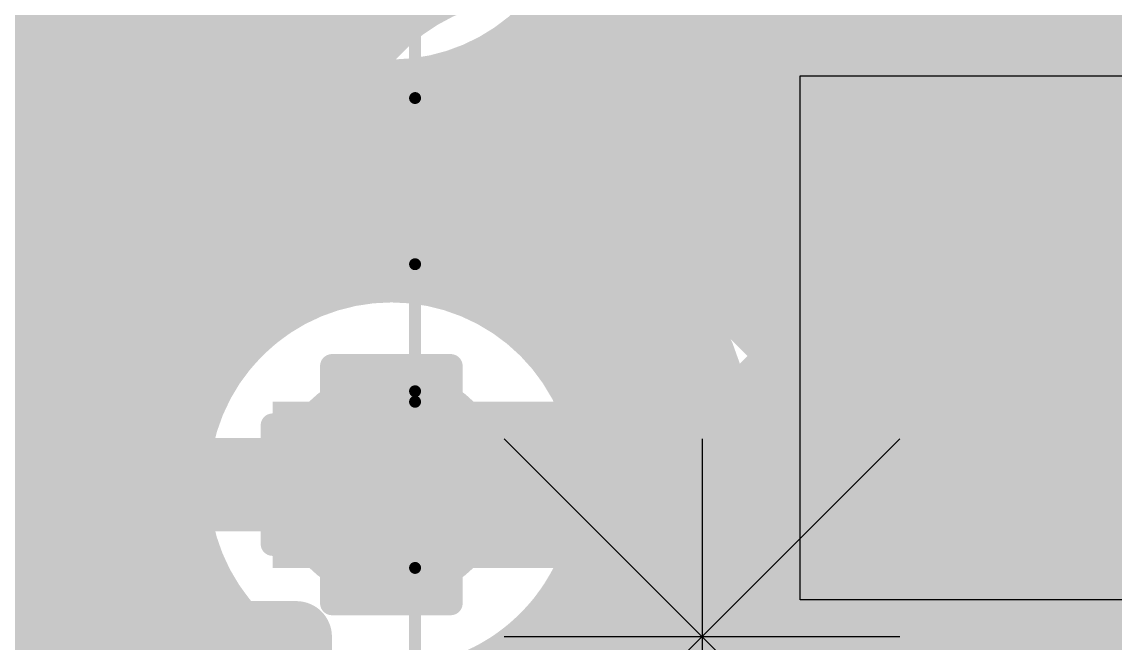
# Model space of a CAD drawing. Header units: millimetres. Extents: x 13 to 259, y -2 to 326.
# Drawn here: x 102.11 to 104.448, y 128.786 to 130.115 of the extents above; entities that cross this region are included whole.
import ezdxf

# ---------------------------------------------------------------- set-up
doc = ezdxf.new("R2010")
doc.units = ezdxf.units.MM
for name, color, linetype in [('BottomLayer', 5, 'Continuous'), ('BottomPaste', 16, 'Continuous'), ('BottomSolder', 6, 'Continuous'), ('ConnectLayer', 7, 'Continuous'), ('DrillDrawing', 1, 'Continuous'), ('Mechanical13', 56, 'Continuous'), ('Mechanical14', 56, 'Continuous'), ('Mechanical16', 56, 'Continuous'), ('MidLayer1', 16, 'Continuous'), ('MidLayer2', 76, 'Continuous'), ('MidLayer3', 90, 'Continuous'), ('MidLayer4', 156, 'Continuous'), ('MidLayer5', 130, 'Continuous'), ('MidLayer6', 216, 'Continuous'), ('MultiLayer', 9, 'Continuous'), ('TopLayer', 1, 'Continuous'), ('TopSolder', 216, 'Continuous')]:
    doc.layers.add(name, color=color, linetype=linetype)

# ---------------------------------------------------------------- blocks, each defined once
blk = doc.blocks.new('CP_16_26_B_58')
at = {"layer": 'BottomLayer'}
for points in [[(-1.3208, -1.3208), (1.3208, -1.3208), (-1.3208, 1.3208), (1.3208, 1.3208)], [(-1.5367, -0.5028), (-1.5367, -0.1472), (-2.3495, -0.5028), (-2.3495, -0.1472)], [(-1.5367, -1.1528), (-1.5367, -0.7972), (-2.3495, -1.1528), (-2.3495, -0.7972)]]:
    blk.add_solid(points, dxfattribs=at)
at = {"layer": 'BottomPaste'}
for p, q in [((-1.2208, -1.2208), (-1.2208, -0.1)), ((-1.2208, -0.1), (-0.1, -0.1)), ((-0.1, -1.2208), (-1.2208, -1.2208))]:
    blk.add_line(p, q, dxfattribs=at)
for points in [[(-1.5367, -0.5028), (-1.5367, -0.1472), (-2.3495, -0.5028), (-2.3495, -0.1472)], [(-1.5367, -1.1528), (-1.5367, -0.7972), (-2.3495, -1.1528), (-2.3495, -0.7972)]]:
    blk.add_solid(points, dxfattribs=at)
at = {"layer": 'BottomSolder'}
for points in [[(-1.3208, -1.3208), (1.3208, -1.3208), (-1.3208, 1.3208), (1.3208, 1.3208)], [(-1.5367, -0.5028), (-1.5367, -0.1472), (-2.3495, -0.5028), (-2.3495, -0.1472)], [(-1.5367, -1.1528), (-1.5367, -0.7972), (-2.3495, -1.1528), (-2.3495, -0.7972)]]:
    blk.add_solid(points, dxfattribs=at)
at = {"layer": 'Mechanical13'}
for p, q in [((-1.8542, -1.723), (-1.0078, -0.8766)), ((-1.8542, -0.8766), (-1.0078, -1.723)), ((-1.431, -0.8766), (-1.431, -1.723)), ((-1.8542, -1.2998), (-1.0078, -1.2998))]:
    blk.add_line(p, q, dxfattribs=at)
at = {"layer": 'Mechanical13', "const_width": 0.0254}
for points in [[(-2.0447, -2.0447), (-2.0447, 2.0447)], [(-2.0447, -0.5028), (-2.0447, -0.1472)], [(-2.0447, -0.5028), (-2.0447, -0.1472)], [(-2.0447, -0.7747), (-0.7747, -2.0447)], [(-2.0447, -1.1528), (-2.0447, -0.7972)], [(-2.0447, -1.1528), (-2.0447, -0.7972)]]:
    blk.add_lwpolyline(points, dxfattribs=at)
at = {"layer": 'Mechanical13', "const_width": 0.0127}
for points in [[(-2.0511, -0.1472, 1), (-2.0383, -0.1472, 1)], [(-2.0511, -0.1472, 1), (-2.0383, -0.1472, 1)], [(-2.0511, -0.5028, 1), (-2.0383, -0.5028, 1)], [(-2.0511, -0.5028, 1), (-2.0383, -0.5028, 1)], [(-2.0511, -0.7747, 1), (-2.0383, -0.7747, 1)], [(-2.0511, -0.7972, 1), (-2.0383, -0.7972, 1)], [(-2.0511, -0.7972, 1), (-2.0383, -0.7972, 1)], [(-2.0511, -1.1528, 1), (-2.0383, -1.1528, 1)], [(-2.0511, -1.1528, 1), (-2.0383, -1.1528, 1)]]:
    blk.add_lwpolyline(points, format="xyb", close=True, dxfattribs=at)
at = {"layer": 'Mechanical16', "const_width": 0.1524}
for points in [[(-2.5527, -1.3), (-2.5527, 1.3)], [(-2.5527, -1.3), (-2.2987, -1.3)], [(-2.2987, -2.2987), (-2.2987, -1.3)]]:
    blk.add_lwpolyline(points, dxfattribs=at)
at = {"layer": 'Mechanical16', "const_width": 0.0762}
for points in [[(-2.5908, -1.3, 1), (-2.5146, -1.3, 1)], [(-2.5908, -1.3, 1), (-2.5146, -1.3, 1)], [(-2.3368, -1.3, 1), (-2.2606, -1.3, 1)], [(-2.3368, -1.3, 1), (-2.2606, -1.3, 1)]]:
    blk.add_lwpolyline(points, format="xyb", close=True, dxfattribs=at)
blk = doc.blocks.new('CAPC1005X55N_B_129')
at = {"layer": 'BottomLayer'}
for points in [[(-0.76, -0.31), (-0.14, -0.31), (-0.76, 0.31), (-0.14, 0.31)], [(0.14, -0.31), (0.76, -0.31), (0.14, 0.31), (0.76, 0.31)]]:
    blk.add_solid(points, dxfattribs=at)
at = {"layer": 'BottomPaste'}
for points in [[(-0.76, -0.31), (-0.14, -0.31), (-0.76, 0.31), (-0.14, 0.31)], [(0.14, -0.31), (0.76, -0.31), (0.14, 0.31), (0.76, 0.31)]]:
    blk.add_solid(points, dxfattribs=at)
at = {"layer": 'BottomSolder'}
for points in [[(-0.8616, -0.4116), (-0.0384, -0.4116), (-0.8616, 0.4116), (-0.0384, 0.4116)], [(0.0384, -0.4116), (0.8616, -0.4116), (0.0384, 0.4116), (0.8616, 0.4116)]]:
    blk.add_solid(points, dxfattribs=at)
at = {"layer": 'Mechanical14', "const_width": 0.1}
for points in [[(-0.5249, 0.2749), (0.5251, 0.2749)], [(-0.5249, 0.2749), (-0.5249, -0.2751)], [(0.5251, 0.2749), (0.5251, -0.2751)], [(-0.5249, -0.2751), (0.5251, -0.2751)]]:
    blk.add_lwpolyline(points, dxfattribs=at)
at = {"layer": 'Mechanical14', "const_width": 0.05}
for points in [[(-0.5499, 0.2749, 1), (-0.5, 0.2749, 1)], [(-0.5499, 0.2749, 1), (-0.5, 0.2749, 1)], [(0.5001, 0.2749, 1), (0.55, 0.2749, 1)], [(0.5001, 0.2749, 1), (0.55, 0.2749, 1)], [(-0.5499, -0.2751, 1), (-0.5, -0.2751, 1)], [(-0.5499, -0.2751, 1), (-0.5, -0.2751, 1)], [(0.5001, -0.2751, 1), (0.55, -0.2751, 1)], [(0.5001, -0.2751, 1), (0.55, -0.2751, 1)]]:
    blk.add_lwpolyline(points, format="xyb", close=True, dxfattribs=at)
at = {"layer": 'Mechanical16', "const_width": 0.05}
for points in [[(0, 0.5), (0, -0.5)], [(-0.91, 0.46), (0.91, 0.46)], [(-0.91, 0.46), (-0.91, -0.46)], [(0.91, 0.46), (0.91, -0.46)], [(-0.5, 0), (0.5, 0)], [(-0.91, -0.46), (0.91, -0.46)]]:
    blk.add_lwpolyline(points, dxfattribs=at)
at = {"layer": 'Mechanical16', "const_width": 0.025}
for points in [[(-0.0125, 0.5, 1), (0.0125, 0.5, 1)], [(-0.9225, 0.46, 1), (-0.8975, 0.46, 1)], [(-0.9225, 0.46, 1), (-0.8975, 0.46, 1)], [(0.8975, 0.46, 1), (0.9225, 0.46, 1)], [(0.8975, 0.46, 1), (0.9225, 0.46, 1)], [(-0.5125, 0, 1), (-0.4875, 0, 1)], [(0.4875, 0, 1), (0.5125, 0, 1)], [(-0.9225, -0.46, 1), (-0.8975, -0.46, 1)], [(-0.9225, -0.46, 1), (-0.8975, -0.46, 1)], [(0.8975, -0.46, 1), (0.9225, -0.46, 1)], [(0.8975, -0.46, 1), (0.9225, -0.46, 1)], [(-0.0125, -0.5, 1), (0.0125, -0.5, 1)]]:
    blk.add_lwpolyline(points, format="xyb", close=True, dxfattribs=at)

msp = doc.modelspace()

# ---------------------------------------------------------------- linework, layer by layer
at = {"layer": 'BottomLayer', "const_width": 0.3}
for points in [[(104.0204, 130.0996), (104.0204, 132.0427)], [(104.0204, 130.0996), (104.6704, 130.0996)]]:
    msp.add_lwpolyline(points, dxfattribs=at)
at = {"layer": 'BottomLayer'}
for points, const_width in [([(103.9454, 130.0996, 1), (104.0954, 130.0996, 1)], 0.15), ([(103.9454, 130.0996, 1), (104.0954, 130.0996, 1)], 0.15), ([(103.075, 129.775, 1), (103.325, 129.775, 1)], 0.25), ([(103.95, 129.15, 1), (104.2, 129.15, 1)], 0.25), ([(102.775, 129.125, 1), (103.025, 129.125, 1)], 0.25)]:
    msp.add_lwpolyline(points, format="xyb", close=True, dxfattribs=dict(at, const_width=const_width))
at = {"layer": 'BottomSolder', "const_width": 0.3516}
for points in [[(101.6742, 129.55, 1), (102.0258, 129.55, 1)], [(103.8992, 129.15, 1), (104.2508, 129.15, 1)]]:
    msp.add_lwpolyline(points, format="xyb", close=True, dxfattribs=at)
at = {"layer": 'ConnectLayer', "const_width": 0.4}
for points in [[(103.4463, 128.9022), (109.6162, 135.072)], [(103.2756, 129.58), (106.3728, 132.6772)], [(103.2756, 129.58), (106.3728, 132.6772)], [(103.2756, 129.58), (105.6207, 131.925)], [(103.4463, 128.9022), (106.4692, 131.925)], [(103.4463, 128.9022), (105.9117, 131.3676)], [(104.2415, 128.8489), (106.5117, 131.119)], [(104.2415, 128.8489), (106.5117, 131.119)], [(101.8951, 130.6012), (102.619, 129.8773)], [(103.5744, 130.619), (105.3037, 128.8896)], [(103.5744, 130.619), (105.3037, 128.8896)], [(103.5744, 130.619), (105.3037, 128.8896)], [(103.5744, 130.6189), (105.6815, 128.5118)], [(104.2415, 128.8489), (105.91, 130.5173)], [(103.73, 130.0343), (104.1336, 130.4379)], [(102.0884, 130.0897), (102.4086, 130.41)], [(102.3468, 130.1495), (102.4374, 130.0588)], [(102.3468, 130.1495), (102.4374, 130.0588)], [(102.3468, 130.1495), (102.4374, 130.0588)], [(103.327, 130.0178), (104.7611, 128.5837)], [(103.327, 130.0178), (104.7611, 128.5837)], [(103.327, 130.0178), (104.7611, 128.5837)], [(102.5339, 129.9624), (102.7914, 129.7049)], [(102.5339, 129.9624), (102.7914, 129.7049)], [(102.5339, 129.9624), (102.7914, 129.7049)], [(104.2558, 129.7116), (104.4413, 129.8971)], [(101.0478, 128.2007), (102.7127, 129.8656)], [(101.0478, 128.2007), (102.7127, 129.8656)], [(101.8222, 128.9751), (102.7127, 129.8656)], [(101.8126, 129.8351), (102.3393, 129.3084)], [(101.8126, 129.8351), (102.3393, 129.3084)], [(101.8126, 129.8351), (102.3393, 129.3084)], [(101.0111, 129.7881), (108.3112, 122.488)], [(101.0111, 129.7881), (104.6553, 126.1439)], [(101.0111, 129.7881), (108.3112, 122.488)], [(102.4386, 129.5914), (102.6102, 129.763)], [(103.4799, 129.0163), (103.7023, 128.7939)], [(103.4799, 129.0163), (103.7023, 128.7939)], [(103.4799, 129.0163), (103.7023, 128.7939)], [(101.8112, 128.9861), (107.6618, 123.1355)], [(103.4463, 128.9021), (103.5134, 128.9692)], [(101.8391, 128.9601), (103.6492, 127.15)], [(104.5478, 128.797), (104.7611, 128.5837)], [(100.7169, 127.0212), (102.4451, 128.7494)], [(100.7169, 127.0212), (102.4451, 128.7494)], [(101.0778, 127.3821), (102.4451, 128.7494)], [(102.2465, 128.5508), (102.4451, 128.7494)]]:
    msp.add_lwpolyline(points, dxfattribs=at)
for points in [[(103.49, 130.425, -0.807233), (102.3625, 130.1817)], [(103.49, 130.425, -0.807233), (102.3625, 130.1817)], [(103.49, 130.425, -0.807233), (102.3625, 130.1817)], [(105.5854, 130.0996, -1.354903), (104.5079, 130.4319)], [(102.6242, 129.6466, -1.116234), (103.79, 129.775)], [(102.3625, 130.1817, -0.571388), (101.3518, 130.0726)], [(102.3625, 130.1817, -0.571388), (101.3518, 130.0726)], [(102.3625, 130.1817, -0.571388), (101.3518, 130.0726)], [(101.8643, 130.1398, -0.407146), (102.44, 129.55)], [(103.1512, 129.7641, -1.116234), (103.25, 129.775)], [(103.1512, 129.7641, -0.052124), (103.1642, 129.6526)], [(103.1512, 129.7641, -0.052124), (103.1642, 129.6526)], [(103.2415, 129.6062, -0.074152), (103.2491, 129.7653)], [(103.2415, 129.6062, -0.074153), (103.2491, 129.7653)], [(103.79, 129.775, -0.048988), (103.7788, 129.6602)], [(103.7788, 129.6602, -0.578182), (104.665, 129.15)], [(102.4371, 129.4907, -0.104313), (102.6242, 129.6466)], [(103.1642, 129.6526, -0.038269), (103.2415, 129.6062)], [(102.313, 129.1843, -0.563769), (101.3112, 129.3096)], [(104.0499, 129.1932, -0.578182), (104.125, 129.15)], [(103.4887, 129.0847, -1.016308), (102.313, 129.1843)], [(104.665, 129.15, -0.219645), (104.4578, 128.701)], [(103.6423, 128.749, -0.160475), (103.4887, 129.0847)], [(104.1535, 127.7242, -2.021139), (104.5466, 128.5759)], [(104.1535, 127.7242, -2.021139), (104.5466, 128.5759)], [(103.585, 127.9069, -1.129309), (104.5466, 128.5759)], [(104.1535, 127.7242, -0.782179), (103.6423, 128.749)], [(104.4578, 128.701, -0.0653), (104.5466, 128.5759)], [(104.5466, 128.5759, -0.110183), (104.8035, 128.5759)], [(104.5466, 128.5759, -0.110183), (104.8035, 128.5759)], [(104.5466, 128.5759, -0.48006), (105.265, 128)], [(104.5466, 128.5759, -0.110183), (104.8035, 128.5759)]]:
    msp.add_lwpolyline(points, format="xyb", dxfattribs=at)
at = {"layer": 'ConnectLayer'}
for points, const_width in [([(102.2625, 130.1817, 1), (102.4625, 130.1817, 1)], 0.2), ([(102.2625, 130.1817, 1), (102.4625, 130.1817, 1)], 0.2), ([(102.2625, 130.1817, 1), (102.4625, 130.1817, 1)], 0.2), ([(102.2625, 130.1817, 1), (102.4625, 130.1817, 1)], 0.2), ([(102.2625, 130.1817, 1), (102.4625, 130.1817, 1)], 0.2), ([(102.2625, 130.1817, 1), (102.4625, 130.1817, 1)], 0.2), ([(102.2468, 130.1495, 1), (102.4468, 130.1495, 1)], 0.2), ([(102.2468, 130.1495, 1), (102.4468, 130.1495, 1)], 0.2), ([(102.2468, 130.1495, 1), (102.4468, 130.1495, 1)], 0.2), ([(101.9884, 130.0897, 1), (102.1884, 130.0897, 1)], 0.2), ([(102.3374, 130.0588, 1), (102.5374, 130.0588, 1)], 0.2), ([(102.3374, 130.0588, 1), (102.5374, 130.0588, 1)], 0.2), ([(102.3374, 130.0588, 1), (102.5374, 130.0588, 1)], 0.2), ([(103.227, 130.0178, 1), (103.427, 130.0178, 1)], 0.2), ([(103.227, 130.0178, 1), (103.427, 130.0178, 1)], 0.2), ([(103.227, 130.0178, 1), (103.427, 130.0178, 1)], 0.2), ([(103.63, 130.0343, 1), (103.83, 130.0343, 1)], 0.2), ([(102.4339, 129.9624, 1), (102.6339, 129.9624, 1)], 0.2), ([(102.4339, 129.9624, 1), (102.6339, 129.9624, 1)], 0.2), ([(102.4339, 129.9624, 1), (102.6339, 129.9624, 1)], 0.2), ([(102.519, 129.8773, 1), (102.719, 129.8773, 1)], 0.2), ([(104.3413, 129.8971, 1), (104.5413, 129.8971, 1)], 0.2), ([(102.6127, 129.8656, 1), (102.8127, 129.8656, 1)], 0.2), ([(102.6127, 129.8656, 1), (102.8127, 129.8656, 1)], 0.2), ([(102.6127, 129.8656, 1), (102.8127, 129.8656, 1)], 0.2), ([(102.5102, 129.763, 1), (102.7102, 129.763, 1)], 0.2), ([(103.0512, 129.7641, 1), (103.2512, 129.7641, 1)], 0.2), ([(103.0512, 129.7641, 1), (103.2512, 129.7641, 1)], 0.2), ([(103.0512, 129.7641, 1), (103.2512, 129.7641, 1)], 0.2), ([(103.1491, 129.7653, 1), (103.3491, 129.7653, 1)], 0.2), ([(103.1491, 129.7653, 1), (103.3491, 129.7653, 1)], 0.2), ([(103.15, 129.775, 1), (103.35, 129.775, 1)], 0.2), ([(103.69, 129.775, 1), (103.89, 129.775, 1)], 0.2), ([(103.69, 129.775, 1), (103.89, 129.775, 1)], 0.2), ([(103.49, 129.125, 1), (102.31, 129.125, 1)], 0.4), ([(103.49, 129.125, 1), (102.31, 129.125, 1)], 0.4), ([(103.49, 129.125, 1), (102.31, 129.125, 1)], 0.4), ([(104.1558, 129.7116, 1), (104.3558, 129.7116, 1)], 0.2), ([(102.6914, 129.7049, 1), (102.8914, 129.7049, 1)], 0.2), ([(102.6914, 129.7049, 1), (102.8914, 129.7049, 1)], 0.2), ([(102.6914, 129.7049, 1), (102.8914, 129.7049, 1)], 0.2), ([(102.5242, 129.6466, 1), (102.7242, 129.6466, 1)], 0.2), ([(102.5242, 129.6466, 1), (102.7242, 129.6466, 1)], 0.2), ([(103.0642, 129.6526, 1), (103.2642, 129.6526, 1)], 0.2), ([(103.0642, 129.6526, 1), (103.2642, 129.6526, 1)], 0.2), ([(103.0642, 129.6526, 1), (103.2642, 129.6526, 1)], 0.2), ([(103.6788, 129.6602, 1), (103.8788, 129.6602, 1)], 0.2), ([(103.6788, 129.6602, 1), (103.8788, 129.6602, 1)], 0.2), ([(103.1415, 129.6062, 1), (103.3415, 129.6062, 1)], 0.2), ([(103.1415, 129.6062, 1), (103.3415, 129.6062, 1)], 0.2), ([(103.1415, 129.6062, 1), (103.3415, 129.6062, 1)], 0.2), ([(102.3386, 129.5914, 1), (102.5386, 129.5914, 1)], 0.2), ([(103.1756, 129.58, 1), (103.3756, 129.58, 1)], 0.2), ([(103.1756, 129.58, 1), (103.3756, 129.58, 1)], 0.2), ([(103.1756, 129.58, 1), (103.3756, 129.58, 1)], 0.2), ([(102.34, 129.55, 1), (102.54, 129.55, 1)], 0.2), ([(102.3371, 129.4907, 1), (102.5371, 129.4907, 1)], 0.2), ([(102.2393, 129.3084, 1), (102.4393, 129.3084, 1)], 0.2), ([(102.2393, 129.3084, 1), (102.4393, 129.3084, 1)], 0.2), ([(102.2393, 129.3084, 1), (102.4393, 129.3084, 1)], 0.2), ([(102.213, 129.1843, 1), (102.413, 129.1843, 1)], 0.2), ([(102.213, 129.1843, 1), (102.413, 129.1843, 1)], 0.2), ([(103.9499, 129.1932, 1), (104.1499, 129.1932, 1)], 0.2), ([(104.025, 129.15, 1), (104.225, 129.15, 1)], 0.2), ([(102.21, 129.125, 1), (102.41, 129.125, 1)], 0.2), ([(102.21, 129.125, 1), (102.41, 129.125, 1)], 0.2), ([(102.21, 129.125, 1), (102.41, 129.125, 1)], 0.2), ([(103.39, 129.125, 1), (103.59, 129.125, 1)], 0.2), ([(103.39, 129.125, 1), (103.59, 129.125, 1)], 0.2), ([(103.39, 129.125, 1), (103.59, 129.125, 1)], 0.2), ([(103.3887, 129.0847, 1), (103.5887, 129.0847, 1)], 0.2), ([(103.3887, 129.0847, 1), (103.5887, 129.0847, 1)], 0.2), ([(103.3799, 129.0163, 1), (103.5799, 129.0163, 1)], 0.2), ([(103.3799, 129.0163, 1), (103.5799, 129.0163, 1)], 0.2), ([(103.3799, 129.0163, 1), (103.5799, 129.0163, 1)], 0.2), ([(103.4134, 128.9692, 1), (103.6134, 128.9692, 1)], 0.2), ([(103.3463, 128.9022, 1), (103.5463, 128.9022, 1)], 0.2), ([(103.3463, 128.9022, 1), (103.5463, 128.9022, 1)], 0.2), ([(103.3463, 128.9022, 1), (103.5463, 128.9022, 1)], 0.2), ([(103.3463, 128.9021, 1), (103.5463, 128.9021, 1)], 0.2), ([(104.1415, 128.8489, 1), (104.3415, 128.8489, 1)], 0.2), ([(104.1415, 128.8489, 1), (104.3415, 128.8489, 1)], 0.2), ([(104.1415, 128.8489, 1), (104.3415, 128.8489, 1)], 0.2), ([(103.6023, 128.7939, 1), (103.8023, 128.7939, 1)], 0.2), ([(103.6023, 128.7939, 1), (103.8023, 128.7939, 1)], 0.2), ([(103.6023, 128.7939, 1), (103.8023, 128.7939, 1)], 0.2), ([(104.4478, 128.797, 1), (104.6478, 128.797, 1)], 0.2), ([(102.3451, 128.7494, 1), (102.5451, 128.7494, 1)], 0.2), ([(102.3451, 128.7494, 1), (102.5451, 128.7494, 1)], 0.2), ([(102.3451, 128.7494, 1), (102.5451, 128.7494, 1)], 0.2), ([(102.3451, 128.7494, 1), (102.5451, 128.7494, 1)], 0.2), ([(103.5423, 128.749, 1), (103.7423, 128.749, 1)], 0.2), ([(103.5423, 128.749, 1), (103.7423, 128.749, 1)], 0.2), ([(104.3578, 128.701, 1), (104.5578, 128.701, 1)], 0.2), ([(104.3578, 128.701, 1), (104.5578, 128.701, 1)], 0.2)]:
    msp.add_lwpolyline(points, format="xyb", close=True, dxfattribs=dict(at, const_width=const_width))
at = {"layer": 'DrillDrawing', "const_width": 0.0508}
for points in [[(103.073, 129.902), (103.073, 130.029)], [(103.073, 130.029), (103.327, 130.029)], [(103.327, 129.902), (103.327, 130.029)], [(102.946, 129.648), (102.946, 129.902)], [(102.946, 129.902), (103.073, 129.902)], [(103.327, 129.902), (103.454, 129.902)], [(103.454, 129.648), (103.454, 129.902)], [(101.977, 129.677), (102.104, 129.677)], [(102.104, 129.423), (102.104, 129.677)], [(102.946, 129.648), (103.073, 129.648)], [(103.073, 129.521), (103.073, 129.648)], [(103.327, 129.648), (103.454, 129.648)], [(103.327, 129.521), (103.327, 129.648)], [(103.073, 129.521), (103.327, 129.521)], [(101.977, 129.423), (102.104, 129.423)], [(103.948, 129.277), (103.948, 129.404)], [(103.948, 129.404), (104.202, 129.404)], [(104.202, 129.277), (104.202, 129.404)], [(102.773, 129.252), (102.773, 129.379)], [(102.773, 129.379), (103.027, 129.379)], [(103.027, 129.252), (103.027, 129.379)], [(103.821, 129.023), (103.821, 129.277)], [(103.821, 129.277), (103.948, 129.277)], [(104.202, 129.277), (104.329, 129.277)], [(104.329, 129.023), (104.329, 129.277)], [(102.646, 128.998), (102.646, 129.252)], [(102.646, 129.252), (102.773, 129.252)], [(103.027, 129.252), (103.154, 129.252)], [(103.154, 128.998), (103.154, 129.252)], [(103.821, 129.023), (103.948, 129.023)], [(103.948, 128.896), (103.948, 129.023)], [(104.202, 129.023), (104.329, 129.023)], [(104.202, 128.896), (104.202, 129.023)], [(102.646, 128.998), (102.773, 128.998)], [(102.773, 128.871), (102.773, 128.998)], [(103.027, 128.998), (103.154, 128.998)], [(103.027, 128.871), (103.027, 128.998)], [(103.948, 128.896), (104.202, 128.896)], [(102.773, 128.871), (103.027, 128.871)]]:
    msp.add_lwpolyline(points, dxfattribs=at)
at = {"layer": 'DrillDrawing', "const_width": 0.0254}
for points in [[(103.0603, 130.029, 1), (103.0857, 130.029, 1)], [(103.0603, 130.029, 1), (103.0857, 130.029, 1)], [(103.3143, 130.029, 1), (103.3397, 130.029, 1)], [(103.3143, 130.029, 1), (103.3397, 130.029, 1)], [(102.9333, 129.902, 1), (102.9587, 129.902, 1)], [(102.9333, 129.902, 1), (102.9587, 129.902, 1)], [(103.0603, 129.902, 1), (103.0857, 129.902, 1)], [(103.0603, 129.902, 1), (103.0857, 129.902, 1)], [(103.3143, 129.902, 1), (103.3397, 129.902, 1)], [(103.3143, 129.902, 1), (103.3397, 129.902, 1)], [(103.4413, 129.902, 1), (103.4667, 129.902, 1)], [(103.4413, 129.902, 1), (103.4667, 129.902, 1)], [(102.0913, 129.677, 1), (102.1167, 129.677, 1)], [(102.0913, 129.677, 1), (102.1167, 129.677, 1)], [(102.9333, 129.648, 1), (102.9587, 129.648, 1)], [(102.9333, 129.648, 1), (102.9587, 129.648, 1)], [(103.0603, 129.648, 1), (103.0857, 129.648, 1)], [(103.0603, 129.648, 1), (103.0857, 129.648, 1)], [(103.3143, 129.648, 1), (103.3397, 129.648, 1)], [(103.3143, 129.648, 1), (103.3397, 129.648, 1)], [(103.4413, 129.648, 1), (103.4667, 129.648, 1)], [(103.4413, 129.648, 1), (103.4667, 129.648, 1)], [(103.0603, 129.521, 1), (103.0857, 129.521, 1)], [(103.0603, 129.521, 1), (103.0857, 129.521, 1)], [(103.3143, 129.521, 1), (103.3397, 129.521, 1)], [(103.3143, 129.521, 1), (103.3397, 129.521, 1)], [(102.0913, 129.423, 1), (102.1167, 129.423, 1)], [(102.0913, 129.423, 1), (102.1167, 129.423, 1)], [(103.9353, 129.404, 1), (103.9607, 129.404, 1)], [(103.9353, 129.404, 1), (103.9607, 129.404, 1)], [(104.1893, 129.404, 1), (104.2147, 129.404, 1)], [(104.1893, 129.404, 1), (104.2147, 129.404, 1)], [(102.7603, 129.379, 1), (102.7857, 129.379, 1)], [(102.7603, 129.379, 1), (102.7857, 129.379, 1)], [(103.0143, 129.379, 1), (103.0397, 129.379, 1)], [(103.0143, 129.379, 1), (103.0397, 129.379, 1)], [(103.8083, 129.277, 1), (103.8337, 129.277, 1)], [(103.8083, 129.277, 1), (103.8337, 129.277, 1)], [(103.9353, 129.277, 1), (103.9607, 129.277, 1)], [(103.9353, 129.277, 1), (103.9607, 129.277, 1)], [(104.1893, 129.277, 1), (104.2147, 129.277, 1)], [(104.1893, 129.277, 1), (104.2147, 129.277, 1)], [(104.3163, 129.277, 1), (104.3417, 129.277, 1)], [(104.3163, 129.277, 1), (104.3417, 129.277, 1)], [(102.6333, 129.252, 1), (102.6587, 129.252, 1)], [(102.6333, 129.252, 1), (102.6587, 129.252, 1)], [(102.7603, 129.252, 1), (102.7857, 129.252, 1)], [(102.7603, 129.252, 1), (102.7857, 129.252, 1)], [(103.0143, 129.252, 1), (103.0397, 129.252, 1)], [(103.0143, 129.252, 1), (103.0397, 129.252, 1)], [(103.1413, 129.252, 1), (103.1667, 129.252, 1)], [(103.1413, 129.252, 1), (103.1667, 129.252, 1)], [(103.8083, 129.023, 1), (103.8337, 129.023, 1)], [(103.8083, 129.023, 1), (103.8337, 129.023, 1)], [(103.9353, 129.023, 1), (103.9607, 129.023, 1)], [(103.9353, 129.023, 1), (103.9607, 129.023, 1)], [(104.1893, 129.023, 1), (104.2147, 129.023, 1)], [(104.1893, 129.023, 1), (104.2147, 129.023, 1)], [(104.3163, 129.023, 1), (104.3417, 129.023, 1)], [(104.3163, 129.023, 1), (104.3417, 129.023, 1)], [(102.6333, 128.998, 1), (102.6587, 128.998, 1)], [(102.6333, 128.998, 1), (102.6587, 128.998, 1)], [(102.7603, 128.998, 1), (102.7857, 128.998, 1)], [(102.7603, 128.998, 1), (102.7857, 128.998, 1)], [(103.0143, 128.998, 1), (103.0397, 128.998, 1)], [(103.0143, 128.998, 1), (103.0397, 128.998, 1)], [(103.1413, 128.998, 1), (103.1667, 128.998, 1)], [(103.1413, 128.998, 1), (103.1667, 128.998, 1)], [(103.9353, 128.896, 1), (103.9607, 128.896, 1)], [(103.9353, 128.896, 1), (103.9607, 128.896, 1)], [(104.1893, 128.896, 1), (104.2147, 128.896, 1)], [(104.1893, 128.896, 1), (104.2147, 128.896, 1)], [(102.7603, 128.871, 1), (102.7857, 128.871, 1)], [(102.7603, 128.871, 1), (102.7857, 128.871, 1)], [(103.0143, 128.871, 1), (103.0397, 128.871, 1)], [(103.0143, 128.871, 1), (103.0397, 128.871, 1)]]:
    msp.add_lwpolyline(points, format="xyb", close=True, dxfattribs=at)
at = {"layer": 'MidLayer1', "const_width": 0.25}
for points in [[(103.075, 129.775, 1), (103.325, 129.775, 1)], [(103.95, 129.15, 1), (104.2, 129.15, 1)], [(102.775, 129.125, 1), (103.025, 129.125, 1)]]:
    msp.add_lwpolyline(points, format="xyb", close=True, dxfattribs=at)
at = {"layer": 'MidLayer2'}
for points, const_width in [([(103.075, 129.775, 1), (103.325, 129.775, 1)], 0.25), ([(103.95, 129.15, 1), (104.2, 129.15, 1)], 0.25), ([(102.775, 129.125, 1), (103.025, 129.125, 1)], 0.25), ([(102.0845, 129.125, 1), (102.1845, 129.125, 1)], 0.1), ([(102.0845, 129.125, 1), (102.1845, 129.125, 1)], 0.1), ([(102.85, 129.125, 1), (102.95, 129.125, 1)], 0.1)]:
    msp.add_lwpolyline(points, format="xyb", close=True, dxfattribs=dict(at, const_width=const_width))
at = {"layer": 'MidLayer2', "const_width": 0.2}
for points in [[(102.0095, 129), (102.1345, 129.125)], [(102.1345, 129.125), (102.9, 129.125)]]:
    msp.add_lwpolyline(points, dxfattribs=at)
at = {"layer": 'MidLayer3', "const_width": 0.25}
for points in [[(103.075, 129.775, 1), (103.325, 129.775, 1)], [(103.95, 129.15, 1), (104.2, 129.15, 1)], [(102.775, 129.125, 1), (103.025, 129.125, 1)]]:
    msp.add_lwpolyline(points, format="xyb", close=True, dxfattribs=at)
at = {"layer": 'MidLayer4', "const_width": 0.25}
for points in [[(103.075, 129.775, 1), (103.325, 129.775, 1)], [(103.95, 129.15, 1), (104.2, 129.15, 1)], [(102.775, 129.125, 1), (103.025, 129.125, 1)]]:
    msp.add_lwpolyline(points, format="xyb", close=True, dxfattribs=at)
at = {"layer": 'MidLayer4', "const_width": 0.2}
msp.add_lwpolyline([(100.8671, 129.84), (103.6471, 127.06)], dxfattribs=at)
at = {"layer": 'MidLayer5', "const_width": 0.25}
for points in [[(103.075, 129.775, 1), (103.325, 129.775, 1)], [(103.95, 129.15, 1), (104.2, 129.15, 1)], [(102.775, 129.125, 1), (103.025, 129.125, 1)]]:
    msp.add_lwpolyline(points, format="xyb", close=True, dxfattribs=at)
at = {"layer": 'MidLayer6', "const_width": 0.25}
for points in [[(103.075, 129.775, 1), (103.325, 129.775, 1)], [(103.95, 129.15, 1), (104.2, 129.15, 1)], [(102.775, 129.125, 1), (103.025, 129.125, 1)]]:
    msp.add_lwpolyline(points, format="xyb", close=True, dxfattribs=at)
at = {"layer": 'MultiLayer', "const_width": 0.25}
for points in [[(103.075, 129.775, 1), (103.325, 129.775, 1)], [(103.95, 129.15, 1), (104.2, 129.15, 1)], [(102.775, 129.125, 1), (103.025, 129.125, 1)]]:
    msp.add_lwpolyline(points, format="xyb", close=True, dxfattribs=at)
at = {"layer": 'TopLayer', "const_width": 0.25}
for points in [[(103.075, 129.775, 1), (103.325, 129.775, 1)], [(103.95, 129.15, 1), (104.2, 129.15, 1)], [(102.775, 129.125, 1), (103.025, 129.125, 1)]]:
    msp.add_lwpolyline(points, format="xyb", close=True, dxfattribs=at)
at = {"layer": 'TopSolder', "const_width": 0.3516}
for points in [[(101.6742, 129.55, 1), (102.0258, 129.55, 1)], [(103.8992, 129.15, 1), (104.2508, 129.15, 1)]]:
    msp.add_lwpolyline(points, format="xyb", close=True, dxfattribs=at)

# ---------------------------------------------------------------- block references
for name, p, rotation in [('CP_16_26_B_58', (104.9954, 130.0996), 360), ('CAPC1005X55N_B_129', (101.825, 129.975), 90)]:
    msp.add_blockref(name, p, dxfattribs=dict(rotation=rotation))

doc.saveas('drawing.dxf')
